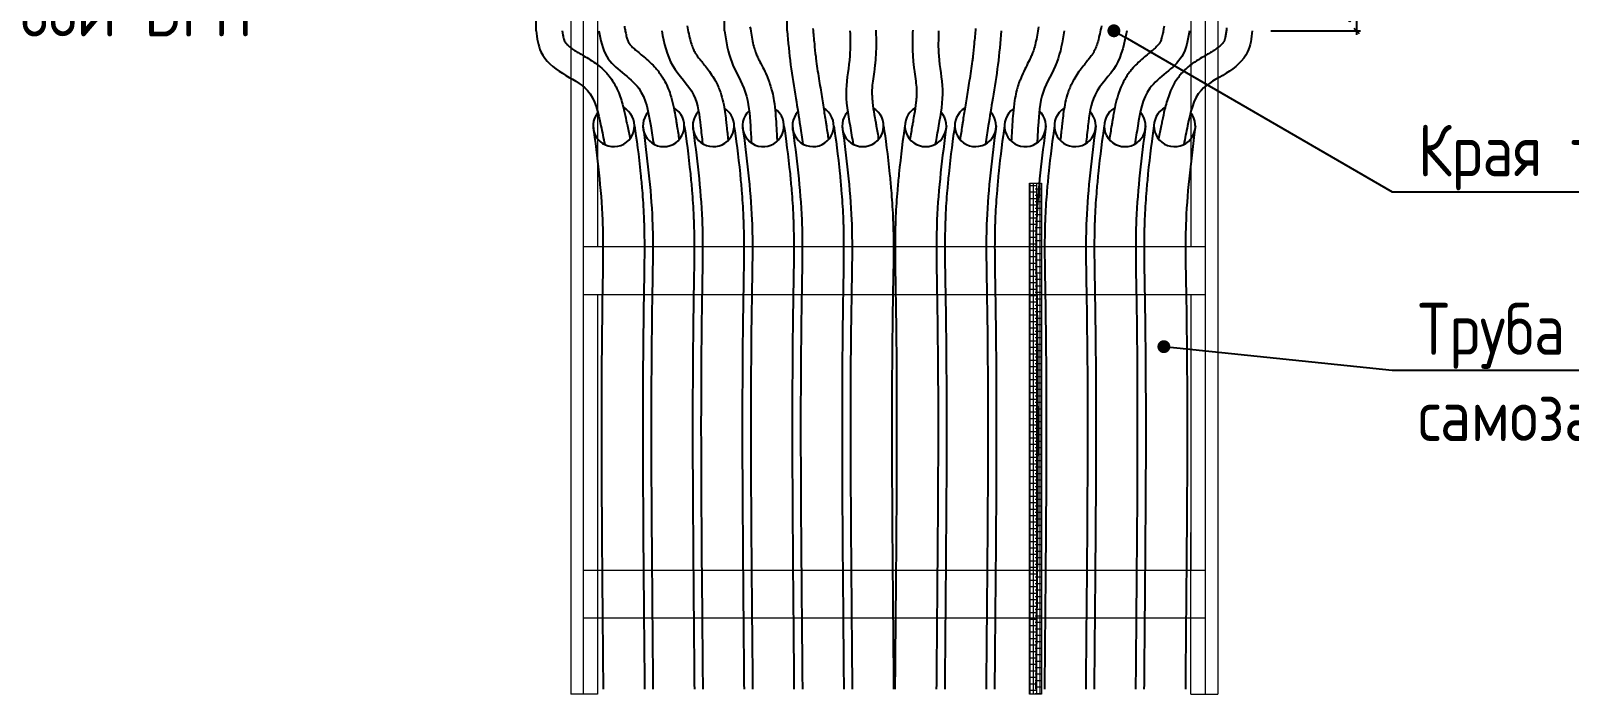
# Model space of a CAD drawing. Header units: millimetres. Extents: x -42533 to 645315, y 3457 to 82611.
# Drawn here: x 303352 to 309170, y 9583 to 12092 of the extents above; entities that cross this region are included whole.
import ezdxf
from ezdxf import colors
from ezdxf.entities.mleader import LeaderData, LeaderLine
from ezdxf.math import Vec2, Vec3

# ---------------------------------------------------------------- set-up
doc = ezdxf.new("R2010")
doc.units = ezdxf.units.MM
doc.layers.add('ЭМ_кабеленесущие конструкции', color=7, linetype='Continuous', lineweight=15)
doc.layers.add('ЭОМ_Освещение рабочее', color=7, linetype='Continuous', lineweight=9, true_color=0x312af4)
doc.styles.add('ISOCPEUR', font='isocpeur.ttf', dxfattribs={"width": 0.85, "height": 275})
doc.styles.add('MYSTYLE', font='isocpeur.ttf', dxfattribs={"oblique": 15})
doc.dimstyles.new('1', dxfattribs={"dimtxt": 35, "dimasz": 20, "dimexe": 15, "dimexo": 0.625, "dimgap": 20, "dimtad": 1, "dimdec": 0, "dimtxsty": 'MYSTYLE', "dimblk": 'OBLIQUE', "dimcen": 0, "dimdle": 15, "dimadec": 0, "dimazin": 0, "dimtfac": 1, "dimtdec": 0, "dimtmove": 0, "dimatfit": 3, "dimldrblk": 'OBLIQUE', "dimfxl": 1, "dimarcsym": 0})

# ---------------------------------------------------------------- blocks, each defined once
blk = doc.blocks.new('_Oblique')
at = {"color": 0, "linetype": 'ByBlock', "lineweight": -2}
blk.add_line((-0.5, -0.5), (0.5, 0.5), dxfattribs=at)
blk = doc.blocks.new('*D1785')
at = {"color": 0, "lineweight": -2, "transparency": 16777216}
for p, q in [((308041.7, 12336.2), (308380.6, 12336.2)), ((308365.6, 12351.2), (308365.6, 12076.6)), ((308041.7, 12091.6), (308380.6, 12091.6))]:
    blk.add_line(p, q, dxfattribs=at)
at = {"layer": 'Defpoints', "color": 0, "transparency": 16777216}
for p in [(308041.1, 12336.2), (308041.1, 12091.6), (308365.6, 12091.6)]:
    blk.add_point(p, dxfattribs=at)
at = {"color": 0, "lineweight": -2, "transparency": 16777216, "xscale": 20, "yscale": 20, "zscale": 20}
for p, rotation in [((308365.6, 12336.2), 90), ((308365.6, 12091.6), 270)]:
    blk.add_blockref('_Oblique', p, dxfattribs=dict(at, rotation=rotation))
at = {"color": 0, "transparency": 16777216, "insert": (308270.6, 12213.9), "char_height": 150, "attachment_point": 5, "rotation": 90, "style": 'MYSTYLE'}
blk.add_mtext('50', dxfattribs=at)
blk = doc.blocks.new('*U408')
at = {"color": 0, "linetype": 'ByBlock', "lineweight": -2, "transparency": 33554687}
for p, q in [((-250, -106.5), (-250, 452.2)), ((-229.3, 452.2), (-250, 452.2)), ((-240.3, -106.5), (-240.3, 452.2)), ((-229.3, 327.2), (-229.3, 452.2)), ((229.3, 452.2), (250, 452.2)), ((240.3, -106.5), (240.3, 452.2)), ((250, -106.5), (250, 452.2)), ((240.3, 393.5), (-240.3, 393.5)), ((240.3, 356.5), (-240.3, 356.5)), ((-229.3, 143.5), (-229.3, 356.5)), ((229.3, 143.5), (229.3, 356.5)), ((240.3, 143.5), (-240.3, 143.5)), ((240.3, 106.5), (-240.3, 106.5)), ((-229.3, -106.5), (-229.3, 106.5)), ((229.3, -106.5), (229.3, 106.5))]:
    blk.add_line(p, q, dxfattribs=at)
at = {"transparency": 33554687}
blk.add_line((229.3, 452.2), (229.3, 327.2), dxfattribs=at)
blk = doc.blocks.new('_Dot')
at = {"color": 0, "linetype": 'ByBlock', "lineweight": -2}
blk.add_line((-0.5, 0), (-1, 0), dxfattribs=at)
at = {"color": 0, "linetype": 'ByBlock', "const_width": 0.5}
blk.add_lwpolyline([(-0.25, 0, 1), (0.25, 0, 1)], format="xyb", close=True, dxfattribs=at)

msp = doc.modelspace()

# ---------------------------------------------------------------- hatches: boundary and pattern name
at = {"layer": 'ЭОМ_Освещение рабочее'}
h = msp.add_hatch(dxfattribs=at)
h.set_pattern_fill('ANSI38', color=256, scale=97.853924, angle=45)
h.set_pattern_definition([(90, (223760.283, -442842.568), (-12.23174045, 0), []), (180, (223760.283, -442842.568), (-24.4634809, -12.23174045), [30.5793511, -18.3476107])])
h.paths.add_polyline_path([(307174, 11515.9), (307128.6, 11515.9), (307128.6, 9583.2), (307174, 9583.2)])

# ---------------------------------------------------------------- linework, layer by layer
at = {"color": 6}
for points in [[(305263.3, 12091.6), (305263.3, 14538)], [(305975.2, 12091.6), (305975.2, 14538)], [(306212.5, 12091.6), (306212.5, 14538)]]:
    msp.add_lwpolyline(points, dxfattribs=at)
for centre, start, end in [((305556.8, 11731.9), 140.03689, 62.54032), ((305745.2, 11731.9), 137.94245, 60.47745), ((305933.6, 11731.9), 135.65819, 58.17444), ((306121.9, 11731.9), 132.80199, 55.37256), ((306310.3, 11731.9), 136.77873, 59.40503), ((306498.7, 11731.9), 137.23162, 59.86313), ((306736, 11731.9), 120.13687, 42.76838), ((306924.4, 11731.9), 120.59497, 43.22127), ((307112.7, 11731.9), 124.62744, 47.19801), ((307301.1, 11731.9), 121.82556, 44.34181), ((307489.5, 11731.9), 119.52255, 42.05755), ((307677.8, 11731.9), 117.45968, 39.96311)]:
    msp.add_arc(centre, 78.3, start, end)
for points, knots in [([(305596.9, 12108.8), (305597.5, 12105.6), (305598, 12102.4), (305599.7, 12093.3), (305600.8, 12087.6), (305603.3, 12075.3), (305604.8, 12069.1), (305607.8, 12058.7), (305609.2, 12054.5), (305611.1, 12050.2), (305611.5, 12049.2), (305612.5, 12047.2), (305613, 12046.3), (305613.6, 12045.3), (305613.7, 12045.1), (305614.1, 12044.5), (305614.3, 12044.2), (305614.9, 12043.3), (305615.4, 12042.7), (305617.1, 12040.4), (305618.5, 12038.7), (305623.1, 12033.7), (305626.7, 12030.1), (305635.5, 12022.1), (305640.6, 12017.7), (305652.2, 12008), (305658.7, 12002.8), (305672.5, 11991.3), (305679.9, 11985), (305695.2, 11971.1), (305703.2, 11963.5), (305714.2, 11951.4), (305717.3, 11948), (305722.7, 11941.4), (305725.2, 11938.3), (305729.3, 11932.9), (305731, 11930.6), (305734.2, 11926), (305735.8, 11923.6), (305740.4, 11916.6), (305743.3, 11911.9), (305751.3, 11897.8), (305756, 11888.4), (305764, 11869.6), (305767.5, 11860.3), (305775.1, 11837.1), (305778.7, 11823.3), (305784.6, 11796.8), (305787, 11784), (305790.5, 11763.5), (305791.8, 11755.4), (305793.1, 11747.6), (305793.1, 11747.6), (305793.1, 11747.5), (305793.1, 11747.5), (305793.9, 11742.3), (305794.8, 11737.1), (305795.6, 11731.9), (305798.4, 11714.7), (305801.2, 11697.5), (305804, 11680.2)], [0, 0, 0, 0, 1.947925, 1.947925, 5.843774, 5.843774, 11.093931, 11.093931, 16.344088, 16.344088, 18.231265, 18.231265, 20.52579, 20.52579, 21.331905, 21.331905, 22.138021, 22.138021, 23.750251, 23.750251, 26.974712, 26.974712, 31.924582, 31.924582, 36.874453, 36.874453, 41.824323, 41.824323, 46.774193, 46.774193, 51.724063, 51.724063, 53.612079, 53.612079, 55.143154, 55.143154, 56.224024, 56.224024, 57.304895, 57.304895, 59.466637, 59.466637, 63.79012, 63.79012, 68.113603, 68.113603, 74.826479, 74.826479, 81.539354, 81.539354, 86.148213, 86.148213, 86.148213, 86.166331, 86.166331, 86.166331, 89.242004, 89.242004, 89.242004, 99.440579, 99.440579, 99.440579, 99.440579]), ([(305833.8, 12110.8), (305836, 12099.9), (305838.1, 12089.6), (305842.3, 12070.2), (305844.5, 12061.2), (305849.1, 12044.6), (305851.5, 12037.1), (305856.5, 12023.8), (305859.2, 12017.9), (305862.5, 12011.8), (305863.1, 12010.8), (305864.1, 12009.1), (305864.5, 12008.3), (305865.6, 12006.6), (305866.1, 12005.8), (305867.8, 12003.2), (305869, 12001.3), (305873.2, 11995.4), (305876.5, 11991), (305883.9, 11981.5), (305888.1, 11976.4), (305897.2, 11965.2), (305902, 11959.2), (305912.2, 11946.1), (305917.5, 11939.1), (305928.2, 11923.7), (305933.6, 11915.3), (305940.5, 11903.3), (305942.1, 11900.3), (305945.3, 11894.2), (305946.9, 11891), (305949.9, 11884.6), (305951.3, 11881.4), (305955.3, 11871.9), (305957.7, 11865.6), (305964.4, 11846.3), (305967.7, 11833.6), (305973.1, 11809.1), (305975.1, 11797.3), (305978.4, 11774.8), (305979.7, 11764.1), (305981.3, 11750.1), (305981.7, 11746.3), (305982.1, 11742.7), (305982.1, 11742.6), (305982.1, 11742.6), (305982.1, 11742.6), (305982.5, 11739), (305982.9, 11735.5), (305983.3, 11731.9), (305985.3, 11713.6), (305987.4, 11695.3), (305989.4, 11677)], [0, 0, 0, 0, 6.680085, 6.680085, 13.360171, 13.360171, 20.040256, 20.040256, 26.720341, 26.720341, 28.028023, 28.028023, 29.109351, 29.109351, 30.190679, 30.190679, 32.353335, 32.353335, 36.678648, 36.678648, 41.003961, 41.003961, 45.329274, 45.329274, 49.654587, 49.654587, 53.9799, 53.9799, 55.338148, 55.338148, 56.732146, 56.732146, 58.126144, 58.126144, 60.91414, 60.91414, 66.740406, 66.740406, 72.566672, 72.566672, 78.392939, 78.392939, 80.586337, 80.586337, 80.586337, 80.607944, 80.607944, 80.607944, 82.731923, 82.731923, 82.731923, 93.685286, 93.685286, 93.685286, 93.685286]), ([(306071.8, 12106.9), (306073.6, 12095.6), (306075.3, 12084.7), (306078.9, 12064.2), (306080.8, 12054.6), (306084.9, 12036.6), (306087.1, 12028.2), (306090.5, 12017.3), (306091.6, 12014.2), (306093.5, 12008.9), (306094.4, 12006.6), (306096.3, 12001.9), (306097.4, 11999.4), (306100.9, 11991.7), (306103.5, 11986.1), (306110.5, 11972), (306115, 11963.1), (306124.7, 11943.7), (306129.9, 11933.2), (306136.8, 11917.3), (306138.7, 11912.9), (306142.3, 11903.8), (306144, 11899.3), (306146.6, 11891.7), (306147.6, 11888.8), (306149.5, 11883.1), (306150.3, 11880.2), (306152.9, 11871.7), (306154.4, 11866), (306158.4, 11849.2), (306160.6, 11838.2), (306165, 11810.9), (306166.7, 11794.9), (306169.3, 11765), (306170.1, 11751.1), (306170.9, 11737.9), (306170.9, 11737.9), (306170.9, 11737.8), (306170.9, 11737.8), (306171, 11735.9), (306171.2, 11733.9), (306171.3, 11731.9), (306172.5, 11712.7), (306173.6, 11693.4), (306174.8, 11674.2)], [0, 0, 0, 0, 6.989432, 6.989432, 13.978864, 13.978864, 20.968295, 20.968295, 23.891479, 23.891479, 26.160471, 26.160471, 28.429462, 28.429462, 32.967444, 32.967444, 39.133137, 39.133137, 45.29883, 45.29883, 47.59864, 47.59864, 49.815801, 49.815801, 51.147538, 51.147538, 52.479276, 52.479276, 55.142752, 55.142752, 60.469703, 60.469703, 68.775441, 68.775441, 76.735909, 76.735909, 76.735909, 76.750564, 76.750564, 76.750564, 77.940212, 77.940212, 77.940212, 89.56826, 89.56826, 89.56826, 89.56826]), ([(307162.8, 12106.9), (307161.1, 12095.6), (307159.3, 12084.7), (307155.7, 12064.2), (307153.9, 12054.6), (307149.8, 12036.6), (307147.6, 12028.2), (307144.1, 12017.3), (307143.1, 12014.2), (307141.1, 12008.9), (307140.3, 12006.6), (307138.3, 12001.9), (307137.3, 11999.4), (307133.8, 11991.7), (307131.2, 11986.1), (307124.2, 11972), (307119.6, 11963.1), (307110, 11943.7), (307104.8, 11933.2), (307097.9, 11917.3), (307096, 11912.9), (307092.4, 11903.8), (307090.7, 11899.3), (307088, 11891.7), (307087.1, 11888.8), (307085.2, 11883.1), (307084.3, 11880.2), (307081.8, 11871.7), (307080.3, 11866), (307076.2, 11849.2), (307074.1, 11838.2), (307069.7, 11810.9), (307067.9, 11794.9), (307065.4, 11765), (307064.6, 11751.1), (307063.8, 11737.9), (307063.8, 11737.9), (307063.8, 11737.8), (307063.8, 11737.8), (307063.6, 11735.9), (307063.5, 11733.9), (307063.4, 11731.9), (307062.2, 11712.7), (307061, 11693.4), (307059.9, 11674.2)], [0, 0, 0, 0, 6.989432, 6.989432, 13.978864, 13.978864, 20.968295, 20.968295, 23.891479, 23.891479, 26.160471, 26.160471, 28.429462, 28.429462, 32.967444, 32.967444, 39.133137, 39.133137, 45.29883, 45.29883, 47.59864, 47.59864, 49.815801, 49.815801, 51.147538, 51.147538, 52.479276, 52.479276, 55.142752, 55.142752, 60.469703, 60.469703, 68.775441, 68.775441, 76.735909, 76.735909, 76.735909, 76.750564, 76.750564, 76.750564, 77.940212, 77.940212, 77.940212, 89.56826, 89.56826, 89.56826, 89.56826]), ([(307400.8, 12110.8), (307398.7, 12099.9), (307396.6, 12089.6), (307392.3, 12070.2), (307390.2, 12061.2), (307385.6, 12044.6), (307383.2, 12037.1), (307378.1, 12023.8), (307375.5, 12017.9), (307372.1, 12011.8), (307371.6, 12010.8), (307370.6, 12009.1), (307370.1, 12008.3), (307369.1, 12006.6), (307368.6, 12005.8), (307366.9, 12003.2), (307365.6, 12001.3), (307361.5, 11995.4), (307358.2, 11991), (307350.7, 11981.5), (307346.6, 11976.4), (307337.5, 11965.2), (307332.7, 11959.2), (307322.5, 11946.1), (307317.2, 11939.1), (307306.5, 11923.7), (307301.1, 11915.3), (307294.2, 11903.3), (307292.6, 11900.3), (307289.4, 11894.2), (307287.8, 11891), (307284.8, 11884.6), (307283.4, 11881.4), (307279.3, 11871.9), (307276.9, 11865.6), (307270.3, 11846.3), (307266.9, 11833.6), (307261.5, 11809.1), (307259.5, 11797.3), (307256.2, 11774.8), (307254.9, 11764.1), (307253.4, 11750.1), (307252.9, 11746.3), (307252.5, 11742.7), (307252.5, 11742.6), (307252.5, 11742.6), (307252.5, 11742.6), (307252.1, 11739), (307251.7, 11735.5), (307251.4, 11731.9), (307249.3, 11713.6), (307247.3, 11695.3), (307245.3, 11677)], [0, 0, 0, 0, 6.680085, 6.680085, 13.360171, 13.360171, 20.040256, 20.040256, 26.720341, 26.720341, 28.028023, 28.028023, 29.109351, 29.109351, 30.190679, 30.190679, 32.353335, 32.353335, 36.678648, 36.678648, 41.003961, 41.003961, 45.329274, 45.329274, 49.654587, 49.654587, 53.9799, 53.9799, 55.338148, 55.338148, 56.732146, 56.732146, 58.126144, 58.126144, 60.91414, 60.91414, 66.740406, 66.740406, 72.566672, 72.566672, 78.392939, 78.392939, 80.586337, 80.586337, 80.586337, 80.607944, 80.607944, 80.607944, 82.731923, 82.731923, 82.731923, 93.685286, 93.685286, 93.685286, 93.685286]), ([(307637.8, 12108.8), (307637.2, 12105.6), (307636.6, 12102.4), (307635, 12093.3), (307633.9, 12087.6), (307631.3, 12075.3), (307629.9, 12069.1), (307626.9, 12058.7), (307625.4, 12054.5), (307623.6, 12050.2), (307623.1, 12049.2), (307622.2, 12047.2), (307621.7, 12046.3), (307621.1, 12045.3), (307620.9, 12045.1), (307620.6, 12044.5), (307620.4, 12044.2), (307619.8, 12043.3), (307619.3, 12042.7), (307617.6, 12040.4), (307616.1, 12038.7), (307611.6, 12033.7), (307608, 12030.1), (307599.2, 12022.1), (307594, 12017.7), (307582.4, 12008), (307576, 12002.8), (307562.2, 11991.3), (307554.8, 11985), (307539.5, 11971.1), (307531.5, 11963.5), (307520.5, 11951.4), (307517.4, 11948), (307511.9, 11941.4), (307509.5, 11938.3), (307505.4, 11932.9), (307503.7, 11930.6), (307500.4, 11926), (307498.8, 11923.6), (307494.2, 11916.6), (307491.4, 11911.9), (307483.3, 11897.8), (307478.7, 11888.4), (307470.7, 11869.6), (307467.2, 11860.3), (307459.6, 11837.1), (307456, 11823.3), (307450.1, 11796.8), (307447.7, 11784), (307444.2, 11763.5), (307442.8, 11755.4), (307441.6, 11747.6), (307441.6, 11747.6), (307441.6, 11747.5), (307441.6, 11747.5), (307440.7, 11742.3), (307439.9, 11737.1), (307439, 11731.9), (307436.2, 11714.7), (307433.4, 11697.5), (307430.7, 11680.2)], [0, 0, 0, 0, 1.947925, 1.947925, 5.843774, 5.843774, 11.093931, 11.093931, 16.344088, 16.344088, 18.231265, 18.231265, 20.52579, 20.52579, 21.331905, 21.331905, 22.138021, 22.138021, 23.750251, 23.750251, 26.974712, 26.974712, 31.924582, 31.924582, 36.874453, 36.874453, 41.824323, 41.824323, 46.774193, 46.774193, 51.724063, 51.724063, 53.612079, 53.612079, 55.143154, 55.143154, 56.224024, 56.224024, 57.304895, 57.304895, 59.466637, 59.466637, 63.79012, 63.79012, 68.113603, 68.113603, 74.826479, 74.826479, 81.539354, 81.539354, 86.148213, 86.148213, 86.148213, 86.166331, 86.166331, 86.166331, 89.242004, 89.242004, 89.242004, 99.440579, 99.440579, 99.440579, 99.440579]), ([(307874.2, 12103.1), (307873.9, 12100.1), (307873.5, 12097.2), (307872.5, 12088.7), (307871.8, 12083.6), (307870.2, 12073.3), (307869.3, 12068.4), (307867.5, 12060.6), (307866.6, 12057.6), (307865.6, 12054.9), (307865.4, 12054.4), (307865.1, 12053.6), (307865, 12053.4), (307864.7, 12052.7), (307864.4, 12052.2), (307863.6, 12050.7), (307862.8, 12049.5), (307860.8, 12046.6), (307859.5, 12045.1), (307855.5, 12040.4), (307852.1, 12037.1), (307844, 12030.1), (307839.2, 12026.4), (307831.3, 12020.8), (307828.6, 12019), (307823.9, 12015.9), (307821.8, 12014.6), (307817.5, 12011.9), (307815.3, 12010.5), (307808.2, 12006.3), (307803.1, 12003.4), (307790.3, 11996), (307782.3, 11991.5), (307765.2, 11981.1), (307756.1, 11975.4), (307739.1, 11963.2), (307731.3, 11957.1), (307720.2, 11947.3), (307717, 11944.3), (307711.4, 11938.8), (307709.1, 11936.4), (307705, 11931.9), (307703.2, 11929.9), (307699.7, 11925.8), (307698, 11923.8), (307693.1, 11917.6), (307690, 11913.4), (307680.3, 11899.3), (307674.4, 11889.2), (307664.4, 11869.2), (307660.2, 11859.3), (307652.9, 11839.9), (307649.8, 11830.4), (307644.3, 11811.8), (307642, 11802.7), (307636.3, 11779.1), (307633.4, 11764.9), (307630.7, 11751.7), (307630.7, 11751.7), (307630.7, 11751.7), (307630.7, 11751.6), (307629.3, 11745.1), (307628, 11738.5), (307626.6, 11731.9), (307623.3, 11715.7), (307619.9, 11699.4), (307616.5, 11683.2)], [0, 0, 0, 0, 1.828409, 1.828409, 5.485228, 5.485228, 9.994357, 9.994357, 14.503487, 14.503487, 15.90737, 15.90737, 16.759482, 16.759482, 18.463707, 18.463707, 21.751177, 21.751177, 25.038646, 25.038646, 30.517824, 30.517824, 35.997003, 35.997003, 38.5597, 38.5597, 40.434431, 40.434431, 42.309161, 42.309161, 46.058622, 46.058622, 51.139602, 51.139602, 56.220581, 56.220581, 60.320211, 60.320211, 61.988862, 61.988862, 63.223875, 63.223875, 64.183435, 64.183435, 65.142994, 65.142994, 67.062113, 67.062113, 71.615757, 71.615757, 76.169401, 76.169401, 80.723044, 80.723044, 85.276688, 85.276688, 92.972254, 92.972254, 92.972254, 92.992473, 92.992473, 92.992473, 96.830675, 96.830675, 96.830675, 106.311451, 106.311451, 106.311451, 106.311451]), ([(305263.3, 12091.6), (305266.6, 12063.6), (305274.5, 11996.6), (305359.8, 11925.9), (305479, 11872.6), (305497.7, 11782.2), (305508.1, 11731.9), (305513, 11708.4), (305517.8, 11685), (305522.7, 11661.5)], [0, 0, 0, 0, 16.767943, 40.194007, 63.629346, 92.972254, 92.972254, 92.972254, 106.682178, 106.682178, 106.682178, 106.682178]), ([(305361.8, 12091.6), (305362.2, 12088.7), (305362.9, 12083.6), (305364.4, 12073.3), (305365.3, 12068.4), (305367.1, 12060.6), (305368.1, 12057.6), (305369, 12054.9), (305369.3, 12054.4), (305369.6, 12053.6), (305369.7, 12053.4), (305370, 12052.7), (305370.2, 12052.2), (305371.1, 12050.7), (305371.9, 12049.5), (305373.9, 12046.6), (305375.1, 12045.1), (305379.2, 12040.4), (305382.5, 12037.1), (305390.7, 12030.1), (305395.5, 12026.4), (305403.4, 12020.8), (305406, 12019), (305410.8, 12015.9), (305412.9, 12014.6), (305417.2, 12011.9), (305419.4, 12010.5), (305426.5, 12006.3), (305431.5, 12003.4), (305444.4, 11996), (305452.4, 11991.5), (305469.5, 11981.1), (305478.6, 11975.4), (305495.6, 11963.2), (305503.4, 11957.1), (305514.5, 11947.3), (305517.7, 11944.3), (305523.2, 11938.8), (305525.6, 11936.4), (305529.7, 11931.9), (305531.5, 11929.9), (305535, 11925.8), (305536.7, 11923.8), (305541.6, 11917.6), (305544.6, 11913.4), (305554.4, 11899.3), (305560.2, 11889.2), (305570.3, 11869.2), (305574.5, 11859.3), (305581.8, 11839.9), (305584.9, 11830.4), (305590.3, 11811.8), (305592.7, 11802.7), (305598.3, 11779.1), (305601.2, 11764.9), (305604, 11751.7), (305604, 11751.7), (305604, 11751.7), (305604, 11751.6), (305605.3, 11745.1), (305606.7, 11738.5), (305608.1, 11731.9), (305611.4, 11715.7), (305614.8, 11699.4), (305618.1, 11683.2)], [0, 0, 0, 0, 5.485228, 5.485228, 9.994357, 9.994357, 14.503487, 14.503487, 15.90737, 15.90737, 16.759482, 16.759482, 18.463707, 18.463707, 21.751177, 21.751177, 25.038646, 25.038646, 30.517824, 30.517824, 35.997003, 35.997003, 38.5597, 38.5597, 40.434431, 40.434431, 42.309161, 42.309161, 46.058622, 46.058622, 51.139602, 51.139602, 56.220581, 56.220581, 60.320211, 60.320211, 61.988862, 61.988862, 63.223875, 63.223875, 64.183435, 64.183435, 65.142994, 65.142994, 67.062113, 67.062113, 71.615757, 71.615757, 76.169401, 76.169401, 80.723044, 80.723044, 85.276688, 85.276688, 92.972254, 92.972254, 92.972254, 92.992473, 92.992473, 92.992473, 96.830675, 96.830675, 96.830675, 106.311451, 106.311451, 106.311451, 106.311451]), ([(305500.6, 12091.6), (305506.8, 12057), (305523.3, 11964.3), (305670.2, 11893.9), (305688.1, 11783.4), (305696.5, 11731.9), (305700.2, 11709), (305703.9, 11686.1), (305707.6, 11663.2)], [0, 0, 0, 0, 20.751879, 55.637825, 86.148213, 86.148213, 86.148213, 99.701026, 99.701026, 99.701026, 99.701026]), ([(305737.9, 12091.6), (305747.2, 12045.3), (305765.5, 11953.8), (305870.7, 11860.4), (305880.3, 11773.1), (305884.9, 11731.9), (305887.3, 11709.8), (305889.8, 11687.6), (305892.2, 11665.5)], [0, 0, 0, 0, 28.345547, 55.942753, 80.586337, 80.586337, 80.586337, 93.843872, 93.843872, 93.843872, 93.843872]), ([(305975.2, 12091.6), (305981.6, 12051), (305994.5, 11969.2), (306065.3, 11861.3), (306070.6, 11775.7), (306073.2, 11731.9), (306074.5, 11710.5), (306075.9, 11689.1), (306077.2, 11667.7)], [0, 0, 0, 0, 24.992112, 50.310984, 76.735909, 76.735909, 76.735909, 89.664919, 89.664919, 89.664919, 89.664919]), ([(306212.5, 12091.6), (306216.2, 12048.7), (306223.7, 11963.2), (306244.3, 11843.8), (306256.2, 11766.8), (306261.6, 11731.9), (306265.1, 11709.1), (306268.7, 11686.3), (306272.2, 11663.6)], [0, 0, 0, 0, 26.435354, 52.580589, 74.227753, 74.227753, 74.227753, 88.367781, 88.367781, 88.367781, 88.367781]), ([(306309.9, 12100.2), (306311.7, 12080.6), (306313.3, 12061.4), (306316.7, 12026.2), (306318.4, 12010.2), (306321, 11988.3), (306321.7, 11982.2), (306324.1, 11964), (306325.8, 11951.7), (306329.6, 11926.9), (306331.6, 11914.4), (306335.5, 11890.2), (306337.4, 11878.7), (306341.1, 11856.3), (306342.8, 11845.5), (306346.3, 11824), (306348, 11813.3), (306352.6, 11784), (306355.4, 11765.4), (306358.3, 11746.9), (306358.3, 11746.9), (306358.3, 11746.9), (306358.3, 11746.9), (306359.1, 11741.9), (306359.9, 11736.9), (306360.6, 11731.9), (306363.3, 11714.5), (306366, 11697.1), (306368.7, 11679.8)], [0, 0, 0, 0, 12.011425, 12.011425, 22.310551, 22.310551, 26.314711, 26.314711, 34.32303, 34.32303, 42.331349, 42.331349, 49.564233, 49.564233, 56.150754, 56.150754, 62.737276, 62.737276, 74.227753, 74.227753, 74.227753, 74.228416, 74.228416, 74.228416, 77.322392, 77.322392, 77.322392, 88.110681, 88.110681, 88.110681, 88.110681]), ([(306449.8, 12091.6), (306450.7, 12059.9), (306452.9, 11985.4), (306426.5, 11866), (306442, 11777.7), (306450, 11731.9), (306454, 11708.9), (306458, 11685.8), (306462.1, 11662.7)], [0, 0, 0, 0, 19.450111, 45.587495, 73.833972, 73.833972, 73.833972, 88.048669, 88.048669, 88.048669, 88.048669]), ([(306547.6, 12094.5), (306547.9, 12082.2), (306548.3, 12069.4), (306548.6, 12049.2), (306548.6, 12042.1), (306548.5, 12020.4), (306548, 12005.4), (306546.5, 11986), (306546.2, 11982.2), (306545.5, 11974.7), (306545.1, 11971.1), (306543.9, 11960.3), (306543.1, 11953.3), (306540.4, 11933.3), (306538.6, 11921), (306535.6, 11898.2), (306534.5, 11887.8), (306533.5, 11874.9), (306533.3, 11871.7), (306533.1, 11866.7), (306533.1, 11864.8), (306533, 11861.1), (306533, 11859.2), (306533.1, 11853.4), (306533.2, 11849.4), (306533.7, 11837.3), (306534.4, 11828.8), (306536.9, 11805.8), (306539.2, 11790.7), (306543.3, 11766.3), (306544.8, 11757.7), (306546.4, 11748.8), (306546.4, 11748.8), (306546.4, 11748.7), (306546.4, 11748.7), (306547.4, 11743.1), (306548.3, 11737.5), (306549.3, 11731.9), (306552.3, 11715), (306555.2, 11698), (306558.2, 11681.1)], [0, 0, 0, 0, 7.522463, 7.522463, 11.45164, 11.45164, 19.309993, 19.309993, 21.248026, 21.248026, 23.186059, 23.186059, 27.062124, 27.062124, 34.678997, 34.678997, 42.295869, 42.295869, 44.95478, 44.95478, 46.576618, 46.576618, 48.198456, 48.198456, 51.442132, 51.442132, 57.929485, 57.929485, 68.351151, 68.351151, 73.833972, 73.833972, 73.833972, 73.843925, 73.843925, 73.843925, 77.297188, 77.297188, 77.297188, 87.742652, 87.742652, 87.742652, 87.742652]), ([(306687.1, 12094.5), (306686.7, 12082.2), (306686.4, 12069.4), (306686.1, 12049.2), (306686, 12042.1), (306686.2, 12020.4), (306686.7, 12005.4), (306688.1, 11986), (306688.4, 11982.2), (306689.2, 11974.7), (306689.5, 11971.1), (306690.7, 11960.3), (306691.6, 11953.3), (306694.2, 11933.3), (306696, 11921), (306699, 11898.2), (306700.2, 11887.8), (306701.2, 11874.9), (306701.3, 11871.7), (306701.5, 11866.7), (306701.6, 11864.8), (306701.6, 11861.1), (306701.7, 11859.2), (306701.6, 11853.4), (306701.5, 11849.4), (306701, 11837.3), (306700.3, 11828.8), (306697.7, 11805.8), (306695.5, 11790.7), (306691.4, 11766.3), (306689.9, 11757.7), (306688.3, 11748.8), (306688.3, 11748.8), (306688.3, 11748.7), (306688.3, 11748.7), (306687.3, 11743.1), (306686.3, 11737.5), (306685.4, 11731.9), (306682.4, 11715), (306679.4, 11698), (306676.5, 11681.1)], [0, 0, 0, 0, 7.522463, 7.522463, 11.45164, 11.45164, 19.309993, 19.309993, 21.248026, 21.248026, 23.186059, 23.186059, 27.062124, 27.062124, 34.678997, 34.678997, 42.295869, 42.295869, 44.95478, 44.95478, 46.576618, 46.576618, 48.198456, 48.198456, 51.442132, 51.442132, 57.929485, 57.929485, 68.351151, 68.351151, 73.833972, 73.833972, 73.833972, 73.843925, 73.843925, 73.843925, 77.297188, 77.297188, 77.297188, 87.742652, 87.742652, 87.742652, 87.742652]), ([(306784.9, 12091.6), (306784, 12059.9), (306781.8, 11985.4), (306808.1, 11866), (306792.7, 11777.7), (306784.7, 11731.9), (306780.7, 11708.9), (306776.6, 11685.8), (306772.6, 11662.7)], [0, 0, 0, 0, 19.450111, 45.587495, 73.833972, 73.833972, 73.833972, 88.048669, 88.048669, 88.048669, 88.048669]), ([(306924.7, 12100.2), (306923, 12080.6), (306921.3, 12061.4), (306917.9, 12026.2), (306916.3, 12010.2), (306913.7, 11988.3), (306912.9, 11982.2), (306910.6, 11964), (306908.8, 11951.7), (306905.1, 11926.9), (306903.1, 11914.4), (306899.2, 11890.2), (306897.3, 11878.7), (306893.6, 11856.3), (306891.8, 11845.5), (306888.4, 11824), (306886.7, 11813.3), (306882.1, 11784), (306879.2, 11765.4), (306876.4, 11746.9), (306876.4, 11746.9), (306876.4, 11746.9), (306876.4, 11746.9), (306875.6, 11741.9), (306874.8, 11736.9), (306874, 11731.9), (306871.4, 11714.5), (306868.7, 11697.1), (306866, 11679.8)], [0, 0, 0, 0, 12.011425, 12.011425, 22.310551, 22.310551, 26.314711, 26.314711, 34.32303, 34.32303, 42.331349, 42.331349, 49.564233, 49.564233, 56.150754, 56.150754, 62.737276, 62.737276, 74.227753, 74.227753, 74.227753, 74.228416, 74.228416, 74.228416, 77.322392, 77.322392, 77.322392, 88.110681, 88.110681, 88.110681, 88.110681]), ([(307022.2, 12091.6), (307018.4, 12048.7), (307010.9, 11963.2), (306990.4, 11843.8), (306978.5, 11766.8), (306973.1, 11731.9), (306969.5, 11709.1), (306966, 11686.3), (306962.5, 11663.6)], [0, 0, 0, 0, 26.435354, 52.580589, 74.227753, 74.227753, 74.227753, 88.367781, 88.367781, 88.367781, 88.367781]), ([(307259.5, 12091.6), (307253.1, 12051), (307240.1, 11969.2), (307169.4, 11861.3), (307164.1, 11775.7), (307161.4, 11731.9), (307160.1, 11710.5), (307158.8, 11689.1), (307157.5, 11667.7)], [0, 0, 0, 0, 24.992112, 50.310984, 76.735909, 76.735909, 76.735909, 89.664919, 89.664919, 89.664919, 89.664919]), ([(307496.8, 12091.6), (307487.5, 12045.3), (307469.2, 11953.8), (307364, 11860.4), (307354.4, 11773.1), (307349.8, 11731.9), (307347.4, 11709.8), (307344.9, 11687.6), (307342.5, 11665.5)], [0, 0, 0, 0, 28.345547, 55.942753, 80.586337, 80.586337, 80.586337, 93.843872, 93.843872, 93.843872, 93.843872]), ([(307734.1, 12091.6), (307727.9, 12057), (307711.4, 11964.3), (307564.5, 11893.9), (307546.5, 11783.4), (307538.2, 11731.9), (307534.5, 11709), (307530.7, 11686.1), (307527, 11663.2)], [0, 0, 0, 0, 20.751879, 55.637825, 86.148213, 86.148213, 86.148213, 99.701026, 99.701026, 99.701026, 99.701026]), ([(307971.4, 12091.6), (307968.1, 12063.6), (307960.1, 11996.6), (307874.9, 11925.9), (307755.6, 11872.6), (307736.9, 11782.2), (307726.5, 11731.9), (307721.7, 11708.4), (307716.8, 11685), (307712, 11661.5)], [0, 0, 0, 0, 16.767943, 40.194007, 63.629346, 92.972254, 92.972254, 92.972254, 106.682178, 106.682178, 106.682178, 106.682178])]:
    msp.add_open_spline(points, degree=3, knots=knots, dxfattribs=at)
for points, knots in [([(305478.6, 11731.9), (305493.8, 11613.6), (305520.3, 11408.1), (305506, 10792.8), (305510.4, 10297.5), (305514, 9889.9), (305514.8, 9794.2), (305515.6, 9698.5), (305516.5, 9602.8)], [0, 0, 0, 0, 73.006044, 126.839436, 376.839436, 376.839436, 376.839436, 435.551953, 435.551953, 435.551953, 435.551953]), ([(305635.1, 11731.9), (305642.3, 11686.1), (305651, 11618.9), (305660.1, 11529.9), (305662, 11509.5), (305665.1, 11472.6), (305666.3, 11456.1), (305668.5, 11422.7), (305669.4, 11405.8), (305670.5, 11380.2), (305670.8, 11371.5), (305671.4, 11354.2), (305671.6, 11345.6), (305672.2, 11319.9), (305672.4, 11302.9), (305672.6, 11252.2), (305672.3, 11218.8), (305671.4, 11162.1), (305671, 11138.4), (305670.4, 11103.3), (305670.2, 11091.7), (305669.8, 11068.4), (305669.6, 11056.8), (305669.1, 11021.9), (305668.8, 10998.6), (305667.9, 10928.8), (305667.5, 10882.2), (305666.5, 10742.5), (305666.3, 10649.3), (305666.6, 10369.5), (305668, 10182.7), (305669.9, 9960.9), (305670.2, 9926.1), (305670.5, 9891.3), (305670.5, 9891.3), (305670.5, 9891.3), (305670.5, 9891.3), (305671.4, 9795.1), (305672.2, 9699), (305673.1, 9602.8)], [0, 0, 0, 0, 40.624918, 40.624918, 52.603007, 52.603007, 62.180212, 62.180212, 71.882817, 71.882817, 76.831589, 76.831589, 81.780361, 81.780361, 91.677905, 91.677905, 111.472992, 111.472992, 125.89113, 125.89113, 133.066031, 133.066031, 140.240931, 140.240931, 154.590733, 154.590733, 183.290336, 183.290336, 240.689543, 240.689543, 355.487956, 355.487956, 376.839436, 376.839436, 376.839436, 376.839463, 376.839463, 376.839463, 435.834339, 435.834339, 435.834339, 435.834339]), ([(305666.9, 11731.9), (305682.2, 11613.6), (305708.7, 11408.1), (305694.4, 10792.8), (305698.7, 10297.5), (305702.3, 9889.9), (305703.2, 9794.2), (305704, 9698.5), (305704.9, 9602.8)], [0, 0, 0, 0, 73.006044, 126.839436, 376.839436, 376.839436, 376.839436, 435.551573, 435.551573, 435.551573, 435.551573]), ([(305823.5, 11731.9), (305830.7, 11686.1), (305839.4, 11618.9), (305848.4, 11529.9), (305850.3, 11509.5), (305853.4, 11472.6), (305854.7, 11456.1), (305856.8, 11422.7), (305857.8, 11405.8), (305858.9, 11380.2), (305859.2, 11371.5), (305859.8, 11354.2), (305860, 11345.6), (305860.6, 11319.9), (305860.8, 11302.9), (305861, 11252.2), (305860.7, 11218.8), (305859.8, 11162), (305859.4, 11138.4), (305858.7, 11103.3), (305858.5, 11091.7), (305858.2, 11068.4), (305858, 11056.8), (305857.5, 11021.9), (305857.2, 10998.6), (305856.3, 10928.8), (305855.9, 10882.2), (305854.9, 10742.5), (305854.7, 10649.3), (305854.9, 10369.5), (305856.4, 10182.7), (305858.3, 9960.9), (305858.6, 9926.1), (305858.9, 9891.3), (305858.9, 9891.3), (305858.9, 9891.3), (305858.9, 9891.3), (305859.7, 9795.1), (305860.6, 9699), (305861.4, 9602.8)], [0, 0, 0, 0, 40.624918, 40.624918, 52.603007, 52.603007, 62.180212, 62.180212, 71.882817, 71.882817, 76.831589, 76.831589, 81.780361, 81.780361, 91.677905, 91.677905, 111.472992, 111.472992, 125.89113, 125.89113, 133.066031, 133.066031, 140.240931, 140.240931, 154.590733, 154.590733, 183.290336, 183.290336, 240.689543, 240.689543, 355.487956, 355.487956, 376.839436, 376.839436, 376.839436, 376.839463, 376.839463, 376.839463, 435.833959, 435.833959, 435.833959, 435.833959]), ([(305855.3, 11731.9), (305870.6, 11613.6), (305897.1, 11408.1), (305882.7, 10792.8), (305887.1, 10297.5), (305890.7, 9889.9), (305891.5, 9794.2), (305892.4, 9698.5), (305893.2, 9602.8)], [0, 0, 0, 0, 73.006044, 126.839436, 376.839436, 376.839436, 376.839436, 435.551193, 435.551193, 435.551193, 435.551193]), ([(306011.3, 11731.9), (306018.5, 11686.1), (306027.2, 11618.9), (306036.3, 11529.9), (306038.2, 11509.5), (306041.3, 11472.6), (306042.5, 11456.1), (306044.7, 11422.7), (306045.6, 11405.8), (306046.7, 11380.2), (306047, 11371.5), (306047.6, 11354.2), (306047.8, 11345.6), (306048.4, 11319.9), (306048.6, 11302.9), (306048.8, 11252.2), (306048.5, 11218.8), (306047.6, 11162), (306047.2, 11138.4), (306046.6, 11103.3), (306046.4, 11091.7), (306046, 11068.4), (306045.8, 11056.8), (306045.3, 11021.9), (306045, 10998.6), (306044.1, 10928.8), (306043.7, 10882.2), (306042.7, 10742.5), (306042.5, 10649.3), (306042.8, 10369.5), (306044.2, 10182.7), (306046.1, 9960.9), (306046.4, 9926.1), (306046.7, 9891.3), (306046.7, 9891.3), (306046.7, 9891.3), (306046.7, 9891.3), (306047.6, 9795.1), (306048.4, 9699), (306049.3, 9602.8)], [0, 0, 0, 0, 40.624918, 40.624918, 52.603007, 52.603007, 62.180212, 62.180212, 71.882817, 71.882817, 76.831589, 76.831589, 81.780361, 81.780361, 91.677905, 91.677905, 111.472992, 111.472992, 125.89113, 125.89113, 133.066031, 133.066031, 140.240931, 140.240931, 154.590733, 154.590733, 183.290336, 183.290336, 240.689543, 240.689543, 355.487956, 355.487956, 376.839436, 376.839436, 376.839436, 376.839463, 376.839463, 376.839463, 435.833959, 435.833959, 435.833959, 435.833959]), ([(306043.7, 11731.9), (306058.9, 11613.6), (306085.4, 11408.1), (306071.1, 10792.8), (306075.5, 10297.5), (306079.1, 9889.9), (306079.9, 9794.2), (306080.8, 9698.5), (306081.6, 9602.8)], [0, 0, 0, 0, 73.006044, 126.839436, 376.839436, 376.839436, 376.839436, 435.550813, 435.550813, 435.550813, 435.550813]), ([(306200.2, 11731.9), (306207.4, 11686.1), (306216.1, 11618.9), (306225.2, 11529.9), (306227.1, 11509.5), (306230.2, 11472.6), (306231.4, 11456.1), (306233.6, 11422.7), (306234.5, 11405.8), (306235.6, 11380.2), (306236, 11371.5), (306236.5, 11354.2), (306236.7, 11345.6), (306237.3, 11319.9), (306237.5, 11302.9), (306237.8, 11252.2), (306237.4, 11218.8), (306236.6, 11162), (306236.1, 11138.4), (306235.5, 11103.3), (306235.3, 11091.7), (306234.9, 11068.4), (306234.7, 11056.8), (306234.2, 11021.9), (306233.9, 10998.6), (306233, 10928.8), (306232.6, 10882.2), (306231.6, 10742.5), (306231.4, 10649.3), (306231.7, 10369.5), (306233.1, 10182.7), (306235, 9960.9), (306235.3, 9926.1), (306235.6, 9891.3), (306235.6, 9891.3), (306235.6, 9891.3), (306235.6, 9891.3), (306236.5, 9795.1), (306237.3, 9699), (306238.2, 9602.8)], [0, 0, 0, 0, 40.624918, 40.624918, 52.603007, 52.603007, 62.180212, 62.180212, 71.882817, 71.882817, 76.831589, 76.831589, 81.780361, 81.780361, 91.677905, 91.677905, 111.472992, 111.472992, 125.89113, 125.89113, 133.066031, 133.066031, 140.240931, 140.240931, 154.590733, 154.590733, 183.290336, 183.290336, 240.689543, 240.689543, 355.487956, 355.487956, 376.839436, 376.839436, 376.839436, 376.839463, 376.839463, 376.839463, 435.833199, 435.833199, 435.833199, 435.833199]), ([(306232, 11731.9), (306247.3, 11613.6), (306273.8, 11408.1), (306259.5, 10792.8), (306263.8, 10297.5), (306267.4, 9889.9), (306268.3, 9794.2), (306269.1, 9698.5), (306270, 9602.8)], [0, 0, 0, 0, 73.006044, 126.839436, 376.839436, 376.839436, 376.839436, 435.550433, 435.550433, 435.550433, 435.550433]), ([(306388.6, 11731.9), (306395.8, 11686.1), (306404.5, 11618.9), (306413.5, 11529.9), (306415.5, 11509.5), (306418.5, 11472.6), (306419.8, 11456.1), (306421.9, 11422.7), (306422.9, 11405.8), (306424, 11380.2), (306424.3, 11371.5), (306424.9, 11354.2), (306425.1, 11345.6), (306425.7, 11319.9), (306425.9, 11302.9), (306426.1, 11252.2), (306425.8, 11218.8), (306424.9, 11162), (306424.5, 11138.4), (306423.9, 11103.3), (306423.7, 11091.7), (306423.3, 11068.4), (306423.1, 11056.8), (306422.6, 11021.9), (306422.3, 10998.6), (306421.4, 10928.8), (306421, 10882.2), (306420, 10742.5), (306419.8, 10649.3), (306420, 10369.5), (306421.5, 10182.7), (306423.4, 9960.9), (306423.7, 9926.1), (306424, 9891.3), (306424, 9891.3), (306424, 9891.3), (306424, 9891.3), (306424.8, 9795.1), (306425.7, 9699), (306426.5, 9602.8)], [0, 0, 0, 0, 40.624918, 40.624918, 52.603007, 52.603007, 62.180212, 62.180212, 71.882817, 71.882817, 76.831589, 76.831589, 81.780361, 81.780361, 91.677905, 91.677905, 111.472992, 111.472992, 125.89113, 125.89113, 133.066031, 133.066031, 140.240931, 140.240931, 154.590733, 154.590733, 183.290336, 183.290336, 240.689543, 240.689543, 355.487956, 355.487956, 376.839436, 376.839436, 376.839436, 376.839463, 376.839463, 376.839463, 435.832819, 435.832819, 435.832819, 435.832819]), ([(306420.4, 11731.9), (306435.7, 11613.6), (306462.2, 11408.1), (306447.8, 10792.8), (306452.2, 10297.5), (306455.8, 9889.9), (306456.6, 9794.2), (306457.5, 9698.5), (306458.3, 9602.8)], [0, 0, 0, 0, 73.006044, 126.839436, 376.839436, 376.839436, 376.839436, 435.550052, 435.550052, 435.550052, 435.550052]), ([(306577, 11731.9), (306584.2, 11686.1), (306592.9, 11618.9), (306601.9, 11529.9), (306603.8, 11509.5), (306606.9, 11472.6), (306608.1, 11456.1), (306610.3, 11422.7), (306611.2, 11405.8), (306612.4, 11380.2), (306612.7, 11371.5), (306613.2, 11354.2), (306613.5, 11345.6), (306614, 11319.9), (306614.2, 11302.9), (306614.5, 11252.2), (306614.2, 11218.8), (306613.3, 11162), (306612.8, 11138.4), (306612.2, 11103.3), (306612, 11091.7), (306611.6, 11068.4), (306611.5, 11056.8), (306610.9, 11021.9), (306610.6, 10998.6), (306609.8, 10928.8), (306609.3, 10882.2), (306608.4, 10742.5), (306608.1, 10649.3), (306608.4, 10369.5), (306609.8, 10182.7), (306611.7, 9960.9), (306612.1, 9926.1), (306612.4, 9891.3), (306612.4, 9891.3), (306612.4, 9891.3), (306612.4, 9891.3), (306613.2, 9795.1), (306614.1, 9699), (306614.9, 9602.8)], [0, 0, 0, 0, 40.624918, 40.624918, 52.603007, 52.603007, 62.180212, 62.180212, 71.882817, 71.882817, 76.831589, 76.831589, 81.780361, 81.780361, 91.677905, 91.677905, 111.472992, 111.472992, 125.89113, 125.89113, 133.066031, 133.066031, 140.240931, 140.240931, 154.590733, 154.590733, 183.290336, 183.290336, 240.689543, 240.689543, 355.487956, 355.487956, 376.839436, 376.839436, 376.839436, 376.839463, 376.839463, 376.839463, 435.832439, 435.832439, 435.832439, 435.832439]), ([(306657.7, 11731.9), (306650.5, 11686.1), (306641.8, 11618.9), (306632.8, 11529.9), (306630.8, 11509.5), (306627.8, 11472.6), (306626.5, 11456.1), (306624.4, 11422.7), (306623.4, 11405.8), (306622.3, 11380.2), (306622, 11371.5), (306621.4, 11354.2), (306621.2, 11345.6), (306620.6, 11319.9), (306620.4, 11302.9), (306620.2, 11252.2), (306620.5, 11218.8), (306621.4, 11162), (306621.8, 11138.4), (306622.4, 11103.3), (306622.6, 11091.7), (306623, 11068.4), (306623.2, 11056.8), (306623.7, 11021.9), (306624, 10998.6), (306624.9, 10928.8), (306625.3, 10882.2), (306626.3, 10742.5), (306626.5, 10649.3), (306626.3, 10369.5), (306624.8, 10182.7), (306622.9, 9960.9), (306622.6, 9926.1), (306622.3, 9891.3), (306622.3, 9891.3), (306622.3, 9891.3), (306622.3, 9891.3), (306621.5, 9795.1), (306620.6, 9699), (306619.8, 9602.8)], [0, 0, 0, 0, 40.624918, 40.624918, 52.603007, 52.603007, 62.180212, 62.180212, 71.882817, 71.882817, 76.831589, 76.831589, 81.780361, 81.780361, 91.677905, 91.677905, 111.472992, 111.472992, 125.89113, 125.89113, 133.066031, 133.066031, 140.240931, 140.240931, 154.590733, 154.590733, 183.290336, 183.290336, 240.689543, 240.689543, 355.487956, 355.487956, 376.839436, 376.839436, 376.839436, 376.839463, 376.839463, 376.839463, 435.832439, 435.832439, 435.832439, 435.832439]), ([(306814.3, 11731.9), (306799, 11613.6), (306772.5, 11408.1), (306786.8, 10792.8), (306782.5, 10297.5), (306778.9, 9889.9), (306778, 9794.2), (306777.2, 9698.5), (306776.3, 9602.8)], [0, 0, 0, 0, 73.006044, 126.839436, 376.839436, 376.839436, 376.839436, 435.550052, 435.550052, 435.550052, 435.550052]), ([(306846.1, 11731.9), (306838.9, 11686.1), (306830.2, 11618.9), (306821.1, 11529.9), (306819.2, 11509.5), (306816.1, 11472.6), (306814.9, 11456.1), (306812.7, 11422.7), (306811.8, 11405.8), (306810.7, 11380.2), (306810.3, 11371.5), (306809.8, 11354.2), (306809.6, 11345.6), (306809, 11319.9), (306808.8, 11302.9), (306808.5, 11252.2), (306808.9, 11218.8), (306809.7, 11162), (306810.2, 11138.4), (306810.8, 11103.3), (306811, 11091.7), (306811.4, 11068.4), (306811.6, 11056.8), (306812.1, 11021.9), (306812.4, 10998.6), (306813.3, 10928.8), (306813.7, 10882.2), (306814.7, 10742.5), (306814.9, 10649.3), (306814.6, 10369.5), (306813.2, 10182.7), (306811.3, 9960.9), (306811, 9926.1), (306810.7, 9891.3), (306810.7, 9891.3), (306810.7, 9891.3), (306810.7, 9891.3), (306809.8, 9795.1), (306809, 9699), (306808.1, 9602.8)], [0, 0, 0, 0, 40.624918, 40.624918, 52.603007, 52.603007, 62.180212, 62.180212, 71.882817, 71.882817, 76.831589, 76.831589, 81.780361, 81.780361, 91.677905, 91.677905, 111.472992, 111.472992, 125.89113, 125.89113, 133.066031, 133.066031, 140.240931, 140.240931, 154.590733, 154.590733, 183.290336, 183.290336, 240.689543, 240.689543, 355.487956, 355.487956, 376.839436, 376.839436, 376.839436, 376.839463, 376.839463, 376.839463, 435.832819, 435.832819, 435.832819, 435.832819]), ([(307002.6, 11731.9), (306987.4, 11613.6), (306960.9, 11408.1), (306975.2, 10792.8), (306970.8, 10297.5), (306967.2, 9889.9), (306966.4, 9794.2), (306965.5, 9698.5), (306964.7, 9602.8)], [0, 0, 0, 0, 73.006044, 126.839436, 376.839436, 376.839436, 376.839436, 435.550433, 435.550433, 435.550433, 435.550433]), ([(307034.4, 11731.9), (307027.2, 11686.1), (307018.5, 11618.9), (307009.5, 11529.9), (307007.6, 11509.5), (307004.5, 11472.6), (307003.3, 11456.1), (307001.1, 11422.7), (307000.2, 11405.8), (306999, 11380.2), (306998.7, 11371.5), (306998.2, 11354.2), (306997.9, 11345.6), (306997.4, 11319.9), (306997.2, 11302.9), (306996.9, 11252.2), (306997.3, 11218.8), (306998.1, 11162), (306998.6, 11138.4), (306999.2, 11103.3), (306999.4, 11091.7), (306999.8, 11068.4), (306999.9, 11056.8), (307000.5, 11021.9), (307000.8, 10998.6), (307001.6, 10928.8), (307002.1, 10882.2), (307003, 10742.5), (307003.3, 10649.3), (307003, 10369.5), (307001.6, 10182.7), (306999.7, 9960.9), (306999.4, 9926.1), (306999, 9891.3), (306999, 9891.3), (306999, 9891.3), (306999, 9891.3), (306998.2, 9795.1), (306997.3, 9699), (306996.5, 9602.8)], [0, 0, 0, 0, 40.624918, 40.624918, 52.603007, 52.603007, 62.180212, 62.180212, 71.882817, 71.882817, 76.831589, 76.831589, 81.780361, 81.780361, 91.677905, 91.677905, 111.472992, 111.472992, 125.89113, 125.89113, 133.066031, 133.066031, 140.240931, 140.240931, 154.590733, 154.590733, 183.290336, 183.290336, 240.689543, 240.689543, 355.487956, 355.487956, 376.839436, 376.839436, 376.839436, 376.839463, 376.839463, 376.839463, 435.833199, 435.833199, 435.833199, 435.833199]), ([(307191, 11731.9), (307175.7, 11613.6), (307149.2, 11408.1), (307163.6, 10792.8), (307159.2, 10297.5), (307155.6, 9889.9), (307154.8, 9794.2), (307153.9, 9698.5), (307153.1, 9602.8)], [0, 0, 0, 0, 73.006044, 126.839436, 376.839436, 376.839436, 376.839436, 435.550813, 435.550813, 435.550813, 435.550813]), ([(307223.3, 11731.9), (307216.1, 11686.1), (307207.5, 11618.9), (307198.4, 11529.9), (307196.5, 11509.5), (307193.4, 11472.6), (307192.2, 11456.1), (307190, 11422.7), (307189.1, 11405.8), (307187.9, 11380.2), (307187.6, 11371.5), (307187.1, 11354.2), (307186.8, 11345.6), (307186.3, 11319.9), (307186.1, 11302.9), (307185.8, 11252.2), (307186.2, 11218.8), (307187, 11162), (307187.5, 11138.4), (307188.1, 11103.3), (307188.3, 11091.7), (307188.7, 11068.4), (307188.9, 11056.8), (307189.4, 11021.9), (307189.7, 10998.6), (307190.5, 10928.8), (307191, 10882.2), (307192, 10742.5), (307192.2, 10649.3), (307191.9, 10369.5), (307190.5, 10182.7), (307188.6, 9960.9), (307188.3, 9926.1), (307188, 9891.3), (307188, 9891.3), (307188, 9891.3), (307188, 9891.3), (307187.1, 9795.1), (307186.3, 9699), (307185.4, 9602.8)], [0, 0, 0, 0, 40.624918, 40.624918, 52.603007, 52.603007, 62.180212, 62.180212, 71.882817, 71.882817, 76.831589, 76.831589, 81.780361, 81.780361, 91.677905, 91.677905, 111.472992, 111.472992, 125.89113, 125.89113, 133.066031, 133.066031, 140.240931, 140.240931, 154.590733, 154.590733, 183.290336, 183.290336, 240.689543, 240.689543, 355.487956, 355.487956, 376.839436, 376.839436, 376.839436, 376.839463, 376.839463, 376.839463, 435.833959, 435.833959, 435.833959, 435.833959]), ([(307379.4, 11731.9), (307364.1, 11613.6), (307337.6, 11408.1), (307351.9, 10792.8), (307347.6, 10297.5), (307344, 9889.9), (307343.1, 9794.2), (307342.3, 9698.5), (307341.4, 9602.8)], [0, 0, 0, 0, 73.006044, 126.839436, 376.839436, 376.839436, 376.839436, 435.551193, 435.551193, 435.551193, 435.551193]), ([(307411.2, 11731.9), (307404, 11686.1), (307395.3, 11618.9), (307386.2, 11529.9), (307384.3, 11509.5), (307381.2, 11472.6), (307380, 11456.1), (307377.8, 11422.7), (307376.9, 11405.8), (307375.8, 11380.2), (307375.5, 11371.5), (307374.9, 11354.2), (307374.7, 11345.6), (307374.1, 11319.9), (307373.9, 11302.9), (307373.7, 11252.2), (307374, 11218.8), (307374.9, 11162), (307375.3, 11138.4), (307375.9, 11103.3), (307376.1, 11091.7), (307376.5, 11068.4), (307376.7, 11056.8), (307377.2, 11021.9), (307377.5, 10998.6), (307378.4, 10928.8), (307378.8, 10882.2), (307379.8, 10742.5), (307380, 10649.3), (307379.7, 10369.5), (307378.3, 10182.7), (307376.4, 9960.9), (307376.1, 9926.1), (307375.8, 9891.3), (307375.8, 9891.3), (307375.8, 9891.3), (307375.8, 9891.3), (307374.9, 9795.1), (307374.1, 9699), (307373.2, 9602.8)], [0, 0, 0, 0, 40.624918, 40.624918, 52.603007, 52.603007, 62.180212, 62.180212, 71.882817, 71.882817, 76.831589, 76.831589, 81.780361, 81.780361, 91.677905, 91.677905, 111.472992, 111.472992, 125.89113, 125.89113, 133.066031, 133.066031, 140.240931, 140.240931, 154.590733, 154.590733, 183.290336, 183.290336, 240.689543, 240.689543, 355.487956, 355.487956, 376.839436, 376.839436, 376.839436, 376.839463, 376.839463, 376.839463, 435.833959, 435.833959, 435.833959, 435.833959]), ([(307567.7, 11731.9), (307552.5, 11613.6), (307526, 11408.1), (307540.3, 10792.8), (307535.9, 10297.5), (307532.3, 9889.9), (307531.5, 9794.2), (307530.7, 9698.5), (307529.8, 9602.8)], [0, 0, 0, 0, 73.006044, 126.839436, 376.839436, 376.839436, 376.839436, 435.551573, 435.551573, 435.551573, 435.551573]), ([(307599.5, 11731.9), (307592.3, 11686.1), (307583.6, 11618.9), (307574.6, 11529.9), (307572.7, 11509.5), (307569.6, 11472.6), (307568.4, 11456.1), (307566.2, 11422.7), (307565.3, 11405.8), (307564.1, 11380.2), (307563.8, 11371.5), (307563.3, 11354.2), (307563, 11345.6), (307562.5, 11319.9), (307562.3, 11302.9), (307562, 11252.2), (307562.4, 11218.8), (307563.2, 11162.1), (307563.7, 11138.4), (307564.3, 11103.3), (307564.5, 11091.7), (307564.9, 11068.4), (307565.1, 11056.8), (307565.6, 11021.9), (307565.9, 10998.6), (307566.7, 10928.8), (307567.2, 10882.2), (307568.1, 10742.5), (307568.4, 10649.3), (307568.1, 10369.5), (307566.7, 10182.7), (307564.8, 9960.9), (307564.5, 9926.1), (307564.2, 9891.3), (307564.2, 9891.3), (307564.2, 9891.3), (307564.2, 9891.3), (307563.3, 9795.1), (307562.5, 9699), (307561.6, 9602.8)], [0, 0, 0, 0, 40.624918, 40.624918, 52.603007, 52.603007, 62.180212, 62.180212, 71.882817, 71.882817, 76.831589, 76.831589, 81.780361, 81.780361, 91.677905, 91.677905, 111.472992, 111.472992, 125.89113, 125.89113, 133.066031, 133.066031, 140.240931, 140.240931, 154.590733, 154.590733, 183.290336, 183.290336, 240.689543, 240.689543, 355.487956, 355.487956, 376.839436, 376.839436, 376.839436, 376.839463, 376.839463, 376.839463, 435.834339, 435.834339, 435.834339, 435.834339]), ([(307756.1, 11731.9), (307740.9, 11613.6), (307714.3, 11408.1), (307728.7, 10792.8), (307724.3, 10297.5), (307720.7, 9889.9), (307719.9, 9794.2), (307719, 9698.5), (307718.2, 9602.8)], [0, 0, 0, 0, 73.006044, 126.839436, 376.839436, 376.839436, 376.839436, 435.551953, 435.551953, 435.551953, 435.551953])]:
    msp.add_open_spline(points, degree=3, knots=knots)
at = {"layer": 'ЭОМ_Освещение рабочее'}
msp.add_lwpolyline([(307128.6, 11515.9), (307174, 11515.9), (307174, 9583.2), (307128.6, 9583.2)], close=True, dxfattribs=at)

# ---------------------------------------------------------------- block references
at = {"layer": 'ЭОМ_Освещение рабочее', "xscale": -4.892696180111658, "yscale": 4.892696180111658, "zscale": 4.892696180111658, "rotation": 180}
msp.add_blockref('*U408', (306617.3, 11795.7), dxfattribs=at)

# ---------------------------------------------------------------- dimensions: what is measured, and where the dimension line sits
dim = msp.add_linear_dim(base=(308365.6, 12091.6), p1=(308041.1, 12336.2), p2=(308041.1, 12091.6), angle=90, text='50', dimstyle='1', override={"dimtxt": 150, "dimtmove": 1})
dim.commit()
dim.dimension.update_dxf_attribs({"geometry": '*D1785', "text_midpoint": (308365.6, 12213.9), "dimtype": 160})

# ---------------------------------------------------------------- leaders
at = {"layer": 'ЭМ_кабеленесущие конструкции', "lineweight": 5}
ml = msp.add_multileader_mtext('Standard', dxfattribs=at)
ml.set_content('Мастика огнеупорная\\Pдля заделки щелей между перекрытием и трубой ВГП', color=256, style='ISOCPEUR')
ml.set_leader_properties()
ml.set_arrow_properties(name='DOT')
ml.build(insert=Vec2(0, 0))
ml.multileader.update_dxf_attribs({"text_left_attachment_type": 6, "text_right_attachment_type": 6, "dogleg_length": 0.00122, "arrow_head_size": 48.9, "scale": 10})
ctx = ml.context
ctx.base_point, ctx.scale, ctx.char_height, ctx.arrow_head_size, ctx.landing_gap_size, ctx.plane_origin = Vec3(301249.9, 12337.7), 10, 195.708, 48.9, 97.9, Vec3(308727.2, 15700.7)
ctx.left_attachment, ctx.right_attachment, ctx.text_align_type = 6, 6, 2
notes = []
notes.append((ctx, [(1, (1, 1, 0), (304290.2, 12337.7), (-1, 0), 0.0597, [(2, [(305163.7, 12703.8)], 0, [])])]))
ctx.mtext.insert, ctx.mtext.width, ctx.mtext.defined_height, ctx.mtext.alignment, ctx.mtext.flow_direction = Vec3(304192.3, 12592.1), 4017.395, 193, 3, 5
ml = msp.add_multileader_mtext('Standard', dxfattribs=at)
ml.set_content('Края трубы обрамить с обоих сторон ', color=256, style='ISOCPEUR')
ml.set_leader_properties()
ml.set_arrow_properties(name='DOT')
ml.build(insert=Vec2(0, 0))
ml.multileader.update_dxf_attribs({"text_left_attachment_type": 6, "text_right_attachment_type": 6, "dogleg_length": 0.00122, "arrow_head_size": 48.9, "scale": 10})
ctx = ml.context
ctx.base_point, ctx.scale, ctx.char_height, ctx.arrow_head_size, ctx.landing_gap_size, ctx.plane_origin = Vec3(308500.1, 11482.7), 10, 195.708, 48.9, 97.9, Vec3(311867, 13039.3)
ctx.left_attachment, ctx.right_attachment = 6, 6
notes.append((ctx, [(0, (1, 1, 0), (308500, 11482.7), (1, 0), 0.0597, [(2, [(307447.9, 12091.6)], 0, [])])]))
ctx.mtext.insert, ctx.mtext.width, ctx.mtext.defined_height, ctx.mtext.flow_direction = Vec3(308597.9, 11737.2), 3505.37, 193, 5
ml = msp.add_multileader_mtext('Standard', dxfattribs=at)
ml.set_content('Труба гибкая гофрированная\\Pсамозатухающая', color=256, style='ISOCPEUR')
ml.set_leader_properties()
ml.set_arrow_properties(name='DOT')
ml.build(insert=Vec2(0, 0))
ml.multileader.update_dxf_attribs({"text_left_attachment_type": 6, "text_right_attachment_type": 6, "dogleg_length": 0.00122, "arrow_head_size": 48.9, "scale": 10})
ctx = ml.context
ctx.base_point, ctx.scale, ctx.char_height, ctx.arrow_head_size, ctx.landing_gap_size, ctx.plane_origin = Vec3(308500.1, 10807.9), 10, 195.708, 48.9, 97.9, Vec3(311992.9, 13169.6)
ctx.left_attachment, ctx.right_attachment = 6, 6
notes.append((ctx, [(0, (1, 1, 0), (308500, 10807.9), (1, 0), 0.0597, [(2, [(307636.9, 10897.3)], 0, [])])]))
ctx.mtext.insert, ctx.mtext.width, ctx.mtext.defined_height, ctx.mtext.flow_direction = Vec3(308597.9, 11062.4), 3722.48, 193, 5
for ctx, leaders in notes:
    for number, flags, end, landing, length, lines in leaders:
        leader = LeaderData()
        leader.index, (leader.has_last_leader_line, leader.has_dogleg_vector, leader.attachment_direction) = number, flags
        leader.last_leader_point, leader.dogleg_vector, leader.dogleg_length = Vec3(end), Vec3(landing), length
        for number, points, colour, breaks in lines:
            line = LeaderLine()
            line.index, line.vertices, line.color, line.breaks = number, Vec3.list(points), colors.encode_raw_color(colour), breaks
            leader.lines.append(line)
        ctx.leaders.append(leader)

doc.saveas('drawing.dxf')
